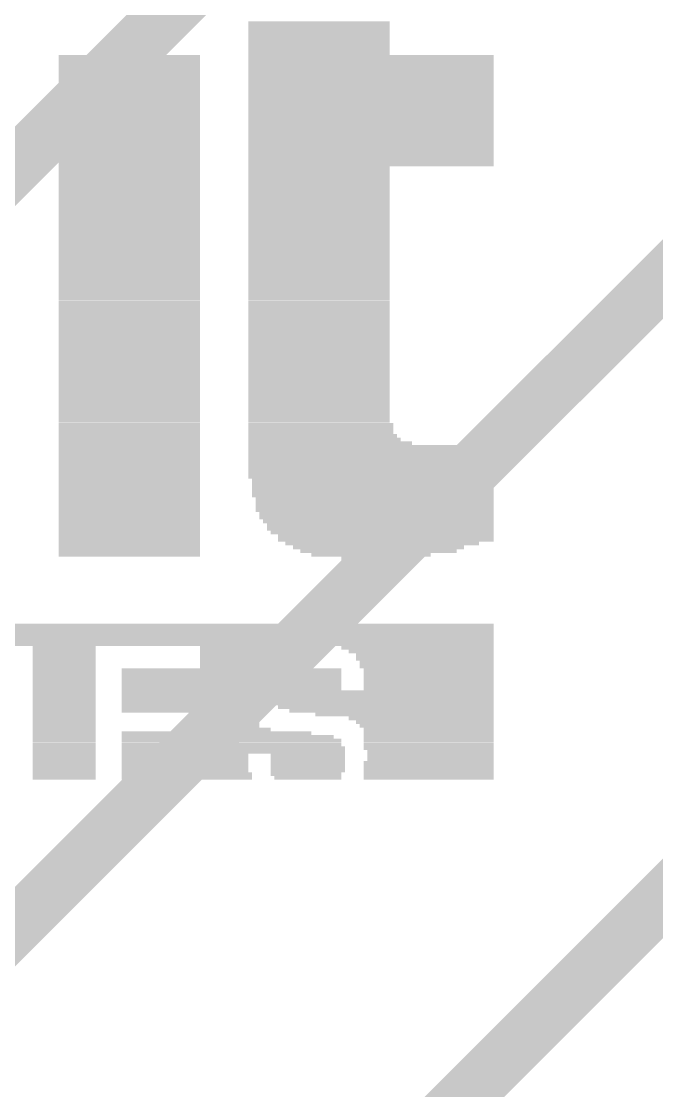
# Model space of a CAD drawing. Extents: x -28 to 28, y -5.2 to 53.3.
# Drawn here: x 5.632 to 8.495, y 41.058 to 45.88 of the extents above; entities that cross this region are included whole.
import ezdxf

# ---------------------------------------------------------------- set-up
doc = ezdxf.new("R2010")
doc.units = 0
doc.layers.add('1', color=12, linetype='CONTINUOUS')
doc.layers.add('21', color=40, linetype='CONTINUOUS')

# ---------------------------------------------------------------- blocks, each defined once
blk = doc.blocks.new('RECT')
blk.add_solid([(-0.5, -0.5), (0.5, -0.5), (-0.5, 0.5), (0.5, 0.5)])

msp = doc.modelspace()

# ---------------------------------------------------------------- linework, layer by layer
at = {"layer": '1', "const_width": 0.254}
for points in [[(0.9144, 40.5384), (8.636, 48.26)], [(1.25, 37.445), (9.525, 45.72)], [(2.1, 35.501), (9.779, 43.18)]]:
    msp.add_lwpolyline(points, dxfattribs=at)

# ---------------------------------------------------------------- block references
at = {"layer": '21'}
for p, xscale, yscale in [((6.9731, 45.8719), 0.6371, 0.0168), ((6.9731, 45.8551), 0.6371, 0.0168), ((6.9731, 45.8384), 0.6371, 0.0167), ((6.9731, 45.8216), 0.6371, 0.0168), ((6.9731, 45.8049), 0.6371, 0.0167), ((6.9731, 45.7881), 0.6371, 0.0168), ((6.9731, 45.7713), 0.6371, 0.0168), ((6.9731, 45.7546), 0.6371, 0.0167), ((6.1181, 45.721), 0.637, 0.0168), ((6.9731, 45.7378), 0.6371, 0.0168), ((7.2078, 45.721), 1.1065, 0.0168), ((6.1181, 45.7043), 0.637, 0.0167), ((6.1181, 45.6875), 0.637, 0.0168), ((6.1181, 45.6707), 0.637, 0.0168), ((7.2078, 45.7043), 1.1065, 0.0167), ((7.2078, 45.6875), 1.1065, 0.0168), ((7.2078, 45.6707), 1.1065, 0.0168), ((6.1181, 45.654), 0.637, 0.0167), ((6.1181, 45.6372), 0.637, 0.0168), ((6.1181, 45.6205), 0.637, 0.0167), ((7.2078, 45.654), 1.1065, 0.0167), ((7.2078, 45.6372), 1.1065, 0.0168), ((7.2078, 45.6205), 1.1065, 0.0167), ((6.1181, 45.6037), 0.637, 0.0168), ((6.1181, 45.5869), 0.637, 0.0168), ((6.1181, 45.5702), 0.637, 0.0167), ((7.2078, 45.6037), 1.1065, 0.0168), ((7.2078, 45.5869), 1.1065, 0.0168), ((7.2078, 45.5702), 1.1065, 0.0167), ((6.1181, 45.5534), 0.637, 0.0168), ((6.1181, 45.5366), 0.637, 0.0168), ((6.1181, 45.5199), 0.637, 0.0167), ((7.2078, 45.5534), 1.1065, 0.0168), ((7.2078, 45.5366), 1.1065, 0.0168), ((7.2078, 45.5199), 1.1065, 0.0167), ((6.1181, 45.5031), 0.637, 0.0168), ((6.1181, 45.4863), 0.637, 0.0168), ((6.1181, 45.4696), 0.637, 0.0167), ((7.2078, 45.5031), 1.1065, 0.0168), ((7.2078, 45.4863), 1.1065, 0.0168), ((7.2078, 45.4696), 1.1065, 0.0167), ((6.1181, 45.4528), 0.637, 0.0168), ((6.1181, 45.436), 0.637, 0.0168), ((6.1181, 45.4193), 0.637, 0.0167), ((7.2078, 45.4528), 1.1065, 0.0168), ((7.2078, 45.436), 1.1065, 0.0168), ((7.2078, 45.4193), 1.1065, 0.0167), ((6.1181, 45.4025), 0.637, 0.0168), ((6.1181, 45.3858), 0.637, 0.0167), ((6.1181, 45.369), 0.637, 0.0168), ((7.2078, 45.4025), 1.1065, 0.0168), ((7.2078, 45.3858), 1.1065, 0.0167), ((7.2078, 45.369), 1.1065, 0.0168), ((6.1181, 45.3522), 0.637, 0.0168), ((6.1181, 45.3355), 0.637, 0.0167), ((7.2078, 45.3522), 1.1065, 0.0168), ((7.2078, 45.3355), 1.1065, 0.0167), ((6.1181, 45.3187), 0.637, 0.0168), ((6.1181, 45.3019), 0.637, 0.0168), ((6.1181, 45.2852), 0.637, 0.0167), ((7.2078, 45.3187), 1.1065, 0.0168), ((7.2078, 45.3019), 1.1065, 0.0168), ((7.2078, 45.2852), 1.1065, 0.0167), ((6.1181, 45.2684), 0.637, 0.0168), ((6.1181, 45.2516), 0.637, 0.0168), ((6.1181, 45.2349), 0.637, 0.0167), ((7.2078, 45.2684), 1.1065, 0.0168), ((7.2078, 45.2516), 1.1065, 0.0168), ((7.2078, 45.2349), 1.1065, 0.0167), ((6.1181, 45.2181), 0.637, 0.0168), ((6.1181, 45.2014), 0.637, 0.0167), ((6.1181, 45.1846), 0.637, 0.0168), ((6.9731, 45.2181), 0.6371, 0.0168), ((6.9731, 45.2014), 0.6371, 0.0167), ((6.9731, 45.1846), 0.6371, 0.0168), ((6.1181, 45.1678), 0.637, 0.0168), ((6.1181, 45.1511), 0.637, 0.0167), ((6.1181, 45.1343), 0.637, 0.0168), ((6.9731, 45.1678), 0.6371, 0.0168), ((6.9731, 45.1511), 0.6371, 0.0167), ((6.9731, 45.1343), 0.6371, 0.0168), ((6.1181, 45.1175), 0.637, 0.0168), ((6.1181, 45.1008), 0.637, 0.0167), ((6.1181, 45.084), 0.637, 0.0168), ((6.9731, 45.1175), 0.6371, 0.0168), ((6.9731, 45.1008), 0.6371, 0.0167), ((6.9731, 45.084), 0.6371, 0.0168), ((6.1181, 45.0672), 0.637, 0.0168), ((6.1181, 45.0505), 0.637, 0.0167), ((6.1181, 45.0337), 0.637, 0.0168), ((6.9731, 45.0672), 0.6371, 0.0168), ((6.9731, 45.0505), 0.6371, 0.0167), ((6.9731, 45.0337), 0.6371, 0.0168), ((6.1181, 45.0169), 0.637, 0.0168), ((6.1181, 45.0002), 0.637, 0.0167), ((6.1181, 44.9834), 0.637, 0.0168), ((6.9731, 45.0169), 0.6371, 0.0168), ((6.9731, 45.0002), 0.6371, 0.0167), ((6.9731, 44.9834), 0.6371, 0.0168), ((6.1181, 44.9667), 0.637, 0.0167), ((6.1181, 44.9499), 0.637, 0.0168), ((6.9731, 44.9667), 0.6371, 0.0167), ((6.9731, 44.9499), 0.6371, 0.0168), ((6.1181, 44.9331), 0.637, 0.0168), ((6.1181, 44.9164), 0.637, 0.0167), ((6.1181, 44.8996), 0.637, 0.0168), ((6.9731, 44.9331), 0.6371, 0.0168), ((6.9731, 44.9164), 0.6371, 0.0167), ((6.9731, 44.8996), 0.6371, 0.0168), ((6.1181, 44.8828), 0.637, 0.0168), ((6.1181, 44.8661), 0.637, 0.0167), ((6.1181, 44.8493), 0.637, 0.0168), ((6.9731, 44.8828), 0.6371, 0.0168), ((6.9731, 44.8661), 0.6371, 0.0167), ((6.9731, 44.8493), 0.6371, 0.0168), ((6.1181, 44.8325), 0.637, 0.0168), ((6.1181, 44.8158), 0.637, 0.0167), ((6.1181, 44.799), 0.637, 0.0168), ((6.9731, 44.8325), 0.6371, 0.0168), ((6.9731, 44.8158), 0.6371, 0.0167), ((6.9731, 44.799), 0.6371, 0.0168), ((6.1181, 44.7823), 0.637, 0.0167), ((6.1181, 44.7655), 0.637, 0.0168), ((6.1181, 44.7487), 0.637, 0.0168), ((6.9731, 44.7823), 0.6371, 0.0167), ((6.9731, 44.7655), 0.6371, 0.0168), ((6.9731, 44.7487), 0.6371, 0.0168), ((6.1181, 44.732), 0.637, 0.0167), ((6.1181, 44.7152), 0.637, 0.0168), ((6.1181, 44.6984), 0.637, 0.0168), ((6.9731, 44.732), 0.6371, 0.0167), ((6.9731, 44.7152), 0.6371, 0.0168), ((6.9731, 44.6984), 0.6371, 0.0168), ((6.1181, 44.6817), 0.637, 0.0167), ((6.1181, 44.6649), 0.637, 0.0168), ((6.1181, 44.6481), 0.637, 0.0168), ((6.9731, 44.6817), 0.6371, 0.0167), ((6.9731, 44.6649), 0.6371, 0.0168), ((6.9731, 44.6481), 0.6371, 0.0168), ((6.1181, 44.6314), 0.637, 0.0167), ((6.1181, 44.6146), 0.637, 0.0168), ((6.1181, 44.5978), 0.637, 0.0168), ((6.9731, 44.6314), 0.6371, 0.0167), ((6.9731, 44.6146), 0.6371, 0.0168), ((6.9731, 44.5978), 0.6371, 0.0168), ((6.1181, 44.5811), 0.637, 0.0167), ((6.1181, 44.5643), 0.637, 0.0168), ((6.9731, 44.5811), 0.6371, 0.0167), ((6.9731, 44.5643), 0.6371, 0.0168), ((6.1181, 44.5476), 0.637, 0.0167), ((6.1181, 44.5308), 0.637, 0.0168), ((6.1181, 44.514), 0.637, 0.0168), ((6.9731, 44.5476), 0.6371, 0.0167), ((6.9731, 44.5308), 0.6371, 0.0168), ((6.9731, 44.514), 0.6371, 0.0168), ((6.1181, 44.4973), 0.637, 0.0167), ((6.1181, 44.4805), 0.637, 0.0168), ((6.1181, 44.4637), 0.637, 0.0168), ((6.9731, 44.4973), 0.6371, 0.0167), ((6.9731, 44.4805), 0.6371, 0.0168), ((6.9731, 44.4637), 0.6371, 0.0168), ((6.1181, 44.447), 0.637, 0.0167), ((6.1181, 44.4302), 0.637, 0.0168), ((6.1181, 44.4134), 0.637, 0.0168), ((6.9731, 44.447), 0.6371, 0.0167), ((6.9731, 44.4302), 0.6371, 0.0168), ((6.9731, 44.4134), 0.6371, 0.0168), ((6.1181, 44.3967), 0.637, 0.0167), ((6.1181, 44.3799), 0.637, 0.0168), ((6.1181, 44.3632), 0.637, 0.0167), ((6.9731, 44.3967), 0.6371, 0.0167), ((6.9731, 44.3799), 0.6371, 0.0168), ((6.9731, 44.3632), 0.6371, 0.0167), ((6.1181, 44.3464), 0.637, 0.0168), ((6.1181, 44.3296), 0.637, 0.0168), ((6.1181, 44.3129), 0.637, 0.0167), ((6.9731, 44.3464), 0.6371, 0.0168), ((6.9731, 44.3296), 0.6371, 0.0168), ((6.9731, 44.3129), 0.6371, 0.0167), ((6.1181, 44.2961), 0.637, 0.0168), ((6.1181, 44.2793), 0.637, 0.0168), ((6.1181, 44.2626), 0.637, 0.0167), ((6.9731, 44.2961), 0.6371, 0.0168), ((6.9731, 44.2793), 0.6371, 0.0168), ((6.9731, 44.2626), 0.6371, 0.0167), ((6.1181, 44.2458), 0.637, 0.0168), ((6.1181, 44.229), 0.637, 0.0168), ((6.1181, 44.2123), 0.637, 0.0167), ((6.9731, 44.2458), 0.6371, 0.0168), ((6.9731, 44.229), 0.6371, 0.0168), ((6.9731, 44.2123), 0.6371, 0.0167), ((6.1181, 44.1955), 0.637, 0.0168), ((6.1181, 44.1787), 0.637, 0.0168), ((6.9731, 44.1955), 0.6371, 0.0168), ((6.9731, 44.1787), 0.6371, 0.0168), ((6.1181, 44.162), 0.637, 0.0167), ((6.1181, 44.1452), 0.637, 0.0168), ((6.1181, 44.1285), 0.637, 0.0167), ((6.9731, 44.162), 0.6371, 0.0167), ((6.9731, 44.1452), 0.6371, 0.0168), ((6.9731, 44.1285), 0.6371, 0.0167), ((6.1181, 44.1117), 0.637, 0.0168), ((6.1181, 44.0949), 0.637, 0.0168), ((6.1181, 44.0782), 0.637, 0.0167), ((6.9731, 44.1117), 0.6371, 0.0168), ((6.9731, 44.0949), 0.6371, 0.0168), ((6.9731, 44.0782), 0.6371, 0.0167), ((6.1181, 44.0614), 0.637, 0.0168), ((6.1181, 44.0446), 0.637, 0.0168), ((6.1181, 44.0279), 0.637, 0.0167), ((6.9814, 44.0614), 0.6538, 0.0168), ((6.9814, 44.0446), 0.6538, 0.0168), ((6.9814, 44.0279), 0.6538, 0.0167), ((6.1181, 44.0111), 0.637, 0.0168), ((6.1181, 43.9943), 0.637, 0.0168), ((6.1181, 43.9776), 0.637, 0.0167), ((6.9898, 44.0111), 0.6706, 0.0168), ((6.9982, 43.9943), 0.6874, 0.0168), ((7.0234, 43.9776), 0.7377, 0.0167), ((6.1181, 43.9608), 0.637, 0.0168), ((6.1181, 43.9441), 0.637, 0.0167), ((6.1181, 43.9273), 0.637, 0.0168), ((7.2078, 43.9608), 1.1065, 0.0168), ((7.2078, 43.9441), 1.1065, 0.0167), ((7.2078, 43.9273), 1.1065, 0.0168), ((6.1181, 43.9105), 0.637, 0.0168), ((6.1181, 43.8938), 0.637, 0.0167), ((6.1181, 43.877), 0.637, 0.0168), ((7.2078, 43.9105), 1.1065, 0.0168), ((7.2078, 43.8938), 1.1065, 0.0167), ((7.2078, 43.877), 1.1065, 0.0168), ((6.1181, 43.8602), 0.637, 0.0168), ((6.1181, 43.8435), 0.637, 0.0167), ((6.1181, 43.8267), 0.637, 0.0168), ((7.2078, 43.8602), 1.1065, 0.0168), ((7.2078, 43.8435), 1.1065, 0.0167), ((7.2078, 43.8267), 1.1065, 0.0168), ((6.1181, 43.8099), 0.637, 0.0168), ((6.1181, 43.7932), 0.637, 0.0167), ((7.2162, 43.8099), 1.0897, 0.0168), ((7.2162, 43.7932), 1.0897, 0.0167), ((6.1181, 43.7764), 0.637, 0.0168), ((6.1181, 43.7596), 0.637, 0.0168), ((6.1181, 43.7429), 0.637, 0.0167), ((7.2162, 43.7764), 1.0897, 0.0168), ((7.2162, 43.7596), 1.0897, 0.0168), ((7.2162, 43.7429), 1.0897, 0.0167), ((6.1181, 43.7261), 0.637, 0.0168), ((6.1181, 43.7094), 0.637, 0.0167), ((6.1181, 43.6926), 0.637, 0.0168), ((7.2246, 43.7261), 1.0729, 0.0168), ((7.2246, 43.7094), 1.0729, 0.0167), ((7.2246, 43.6926), 1.0729, 0.0168), ((6.1181, 43.6758), 0.637, 0.0168), ((6.1181, 43.6591), 0.637, 0.0167), ((6.1181, 43.6423), 0.637, 0.0168), ((7.2246, 43.6758), 1.0729, 0.0168), ((7.2329, 43.6591), 1.0562, 0.0167), ((7.2329, 43.6423), 1.0562, 0.0168), ((6.1181, 43.6255), 0.637, 0.0168), ((6.1181, 43.6088), 0.637, 0.0167), ((6.1181, 43.592), 0.637, 0.0168), ((7.2413, 43.6255), 1.0394, 0.0168), ((7.2497, 43.6088), 1.0226, 0.0167), ((7.2497, 43.592), 1.0226, 0.0168), ((6.1181, 43.5752), 0.637, 0.0168), ((6.1181, 43.5585), 0.637, 0.0167), ((6.1181, 43.5417), 0.637, 0.0168), ((7.2581, 43.5752), 1.0059, 0.0168), ((7.2749, 43.5585), 0.9723, 0.0167), ((7.2749, 43.5417), 0.9723, 0.0168), ((6.1181, 43.525), 0.637, 0.0167), ((6.1181, 43.5082), 0.637, 0.0168), ((6.1181, 43.4914), 0.637, 0.0168), ((7.2581, 43.525), 0.8717, 0.0167), ((7.2413, 43.5082), 0.7712, 0.0168), ((7.2412, 43.4914), 0.7041, 0.0168), ((6.1181, 43.4747), 0.637, 0.0167), ((7.2078, 43.4747), 0.5365, 0.0167), ((7.1742, 43.4579), 0.2012, 0.0168), ((0.762, 43.1561), 13.998, 0.0168), ((0.762, 43.1394), 13.998, 0.0167), ((0.762, 43.1226), 13.998, 0.0168), ((0.762, 43.1059), 13.998, 0.0167), ((0.762, 43.0891), 13.998, 0.0168), ((0.762, 43.0723), 13.998, 0.0168), ((5.8247, 43.0556), 0.285, 0.0167), ((6.6043, 43.0556), 0.3353, 0.0167), ((7.4173, 43.0556), 0.6874, 0.0167), ((5.8247, 43.0388), 0.285, 0.0168), ((5.8247, 43.022), 0.285, 0.0168), ((6.5875, 43.0388), 0.3018, 0.0168), ((6.5707, 43.022), 0.2682, 0.0168), ((7.4341, 43.0388), 0.6538, 0.0168), ((7.4508, 43.022), 0.6203, 0.0168), ((5.8247, 43.0053), 0.285, 0.0167), ((5.8247, 42.9885), 0.285, 0.0168), ((5.8247, 42.9717), 0.285, 0.0168), ((6.5624, 43.0053), 0.2515, 0.0167), ((6.5624, 42.9885), 0.2515, 0.0168), ((6.5624, 42.9717), 0.2515, 0.0168), ((7.4508, 43.0053), 0.6203, 0.0167), ((7.4592, 42.9885), 0.6035, 0.0168), ((7.4592, 42.9717), 0.6035, 0.0168), ((5.8247, 42.955), 0.285, 0.0167), ((5.8247, 42.9382), 0.285, 0.0168), ((5.8247, 42.9214), 0.285, 0.0168), ((6.3864, 42.955), 0.6035, 0.0167), ((6.378, 42.9382), 0.5867, 0.0168), ((6.378, 42.9214), 0.5867, 0.0168), ((6.9228, 42.955), 0.3017, 0.0167), ((6.9228, 42.9382), 0.3017, 0.0168), ((6.9228, 42.9214), 0.3017, 0.0168), ((7.4676, 42.955), 0.5868, 0.0167), ((7.4676, 42.9382), 0.5868, 0.0168), ((7.4676, 42.9214), 0.5868, 0.0168), ((5.8247, 42.9047), 0.285, 0.0167), ((5.8247, 42.8879), 0.285, 0.0168), ((5.8247, 42.8712), 0.285, 0.0167), ((6.378, 42.9047), 0.5867, 0.0167), ((6.378, 42.8879), 0.5867, 0.0168), ((6.378, 42.8712), 0.5867, 0.0167), ((6.9228, 42.9047), 0.3017, 0.0167), ((6.9228, 42.8879), 0.3017, 0.0168), ((6.9228, 42.8712), 0.3017, 0.0167), ((7.4676, 42.9047), 0.5868, 0.0167), ((7.4676, 42.8879), 0.5868, 0.0168), ((7.4676, 42.8712), 0.5868, 0.0167), ((5.8247, 42.8544), 0.285, 0.0168), ((5.8247, 42.8376), 0.285, 0.0168), ((5.8247, 42.8209), 0.285, 0.0167), ((6.378, 42.8544), 0.5867, 0.0168), ((6.378, 42.8376), 0.5867, 0.0168), ((6.378, 42.8209), 0.5867, 0.0167), ((7.2665, 42.8544), 0.9891, 0.0168), ((7.2665, 42.8376), 0.9891, 0.0168), ((7.2665, 42.8209), 0.9891, 0.0167), ((5.8247, 42.8041), 0.285, 0.0168), ((5.8247, 42.7873), 0.285, 0.0168), ((5.8247, 42.7706), 0.285, 0.0167), ((6.378, 42.8041), 0.5867, 0.0168), ((6.378, 42.7873), 0.5867, 0.0168), ((6.3864, 42.7706), 0.6035, 0.0167), ((7.2665, 42.8041), 0.9891, 0.0168), ((7.2749, 42.7873), 0.9723, 0.0168), ((7.3, 42.7706), 0.922, 0.0167), ((5.8247, 42.7538), 0.285, 0.0168), ((5.8247, 42.737), 0.285, 0.0168), ((5.8247, 42.7203), 0.285, 0.0167), ((6.5372, 42.7538), 0.3018, 0.0168), ((6.5372, 42.737), 0.3018, 0.0168), ((6.5456, 42.7203), 0.3185, 0.0167), ((7.3586, 42.7538), 0.8047, 0.0168), ((7.4341, 42.737), 0.6538, 0.0168), ((7.4508, 42.7203), 0.6203, 0.0167), ((5.8247, 42.7035), 0.285, 0.0168), ((5.8247, 42.6868), 0.285, 0.0167), ((5.8247, 42.67), 0.285, 0.0168), ((6.5121, 42.67), 0.8549, 0.0168), ((6.5707, 42.6868), 0.3688, 0.0167), ((6.5456, 42.7035), 0.3185, 0.0168), ((7.4592, 42.7035), 0.6035, 0.0168), ((7.4676, 42.6868), 0.5868, 0.0167), ((7.4676, 42.67), 0.5868, 0.0168), ((5.8247, 42.6532), 0.285, 0.0168), ((5.8247, 42.6365), 0.285, 0.0167), ((5.8247, 42.6197), 0.285, 0.0168), ((6.5624, 42.6532), 0.9555, 0.0168), ((6.5791, 42.6365), 0.989, 0.0167), ((6.5791, 42.6197), 0.989, 0.0168), ((7.4676, 42.6532), 0.5868, 0.0168), ((7.4676, 42.6365), 0.5868, 0.0167), ((7.4676, 42.6197), 0.5868, 0.0168), ((5.8247, 42.6029), 0.285, 0.0168), ((5.8247, 42.5862), 0.285, 0.0167), ((6.5875, 42.6029), 1.0058, 0.0168), ((6.5875, 42.5862), 1.0058, 0.0167), ((7.4676, 42.6029), 0.5868, 0.0168), ((7.476, 42.5862), 0.57, 0.0167), ((5.8247, 42.5694), 0.285, 0.0168), ((5.8247, 42.5526), 0.285, 0.0168), ((5.8247, 42.5359), 0.285, 0.0167), ((6.3696, 42.5694), 0.5699, 0.0168), ((6.3696, 42.5526), 0.5699, 0.0168), ((6.3696, 42.5359), 0.5699, 0.0167), ((6.9228, 42.5694), 0.3353, 0.0168), ((6.9228, 42.5526), 0.3353, 0.0168), ((6.9228, 42.5359), 0.3353, 0.0167), ((7.4676, 42.5359), 0.5868, 0.0167), ((7.476, 42.5694), 0.57, 0.0168), ((7.476, 42.5526), 0.57, 0.0168), ((5.8247, 42.5191), 0.285, 0.0168), ((5.8247, 42.5023), 0.285, 0.0168), ((5.8247, 42.4856), 0.285, 0.0167), ((6.3696, 42.5191), 0.5699, 0.0168), ((6.3696, 42.5023), 0.5699, 0.0168), ((6.378, 42.4856), 0.5867, 0.0167), ((6.9228, 42.5191), 0.3353, 0.0168), ((6.9228, 42.5023), 0.3353, 0.0168), ((6.9144, 42.4856), 0.3185, 0.0167), ((7.4676, 42.5191), 0.5868, 0.0168), ((7.4676, 42.5023), 0.5868, 0.0168), ((7.4676, 42.4856), 0.5868, 0.0167), ((5.8247, 42.4688), 0.285, 0.0168), ((6.378, 42.4688), 0.5867, 0.0168), ((6.9228, 42.4688), 0.3017, 0.0168), ((7.4676, 42.4688), 0.5868, 0.0168)]:
    msp.add_blockref('RECT', p, dxfattribs=dict(at, xscale=xscale, yscale=yscale))

doc.saveas('drawing.dxf')
